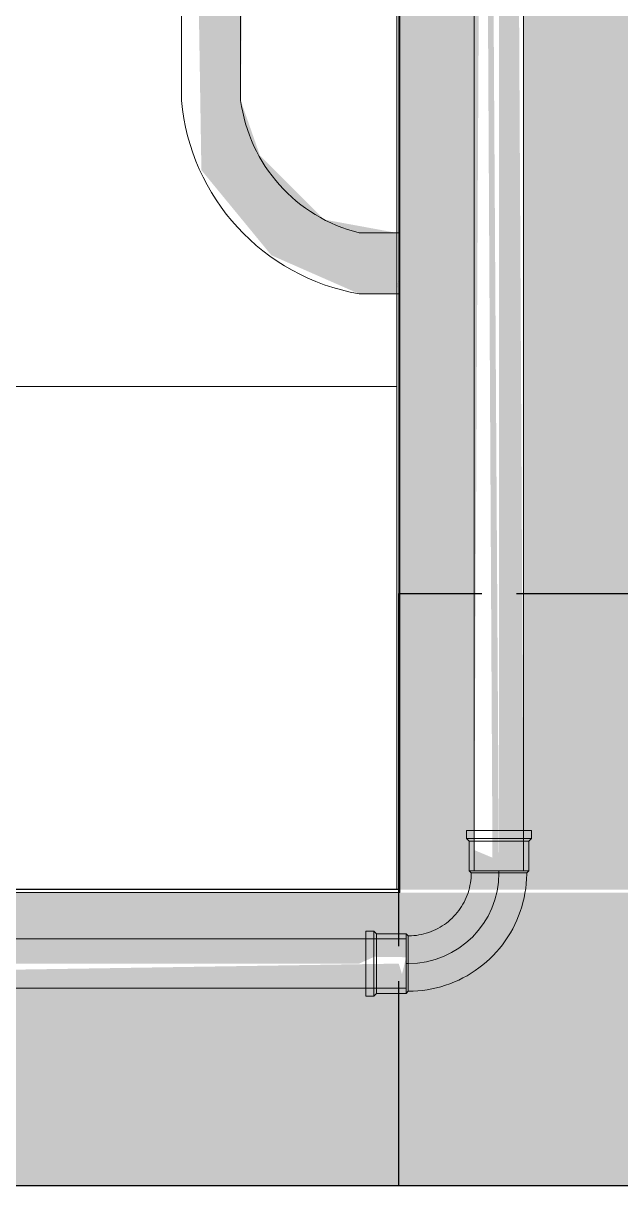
# Model space of a CAD drawing. Header units: metres. Extents: x 149 to 429, y -3 to 162.
# Drawn here: x 364.723 to 365.025, y 80.446 to 81.034 of the extents above; entities that cross this region are included whole.
import ezdxf

# ---------------------------------------------------------------- set-up
doc = ezdxf.new("R2010")
doc.units = ezdxf.units.M
doc.layers.add('1053_ARQ_BASE_MATADOURO_dwg', color=7, linetype='Continuous', lineweight=5, true_color=0x767676)
for name, color, linetype, lineweight in [('A-EQUIPAMENTOS', 7, 'Continuous', 5), ('A-ESTRUTURA', 7, 'Continuous', 30), ('A-PAREDE', 7, 'Continuous', 30), ('A-WALL', 7, 'Continuous', 9), ('A_lay', 7, 'Continuous', 5), ('P-PIPE', 7, 'Continuous', 5), ('P-PIPE-CNTR', 7, 'Continuous', 5)]:
    doc.layers.add(name, color=color, linetype=linetype, lineweight=lineweight)
pattern_1 = [(90, (-0.43, 0), (-0.6125, 4e-17), []), (180, (-0.43, 0), (-8e-17, -0.6125), [])]

# ---------------------------------------------------------------- blocks, each defined once
blk = doc.blocks.new('AF_Soldavel_Curva 45_90 - Standard-V88-TÉRREO 1_20 - Dependente 2')
at = {"layer": 'P-PIPE'}
for p, q in [((-0.06339, 0.0165), (-0.06739, 0.0165)), ((-0.06739, 0.0165), (-0.06739, -0.0165)), ((-0.06739, 0.0165), (-0.06739, 0.01167)), ((-0.06739, -0.0125), (-0.06739, 0.0125)), ((-0.06199, 0.0151), (-0.06339, 0.0165)), ((-0.06339, 0.0165), (-0.06339, -0.0165)), ((-0.06339, 0.0165), (-0.06339, 0.01264)), ((-0.04699, 0.0151), (-0.06199, 0.0151)), ((-0.06199, 0.0151), (-0.06199, -0.0151)), ((-0.06199, 0.0151), (-0.06199, 0.01157)), ((-0.04589, 0.01404), (-0.04699, 0.0151)), ((-0.04699, 0.0151), (-0.04699, -0.0151)), ((-0.04699, 0.0151), (-0.04699, 0.01157)), ((-0.04699, 0.0125), (-0.04699, -0.0125)), ((-0.04589, 0.01404), (-0.04589, -0.01404)), ((-0.04589, 0.01404), (-0.04589, -0.01404)), ((-0.06739, -0.01167), (-0.06739, -0.0165)), ((-0.06199, -0.01157), (-0.06199, -0.0151)), ((-0.04699, -0.01157), (-0.04699, -0.0151)), ((-0.06739, -0.0165), (-0.06339, -0.0165)), ((-0.06339, -0.01264), (-0.06339, -0.0165)), ((-0.06339, -0.0165), (-0.06199, -0.0151)), ((-0.06199, -0.0151), (-0.04699, -0.0151)), ((-0.04699, -0.0151), (-0.04589, -0.01404)), ((-0.01404, -0.04589), (-0.0151, -0.04699)), ((-0.0151, -0.04699), (-0.0151, -0.06199)), ((-0.01157, -0.04699), (-0.0151, -0.04699)), ((0.0151, -0.04699), (-0.0151, -0.04699)), ((0.01404, -0.04589), (-0.01404, -0.04589)), ((0.01404, -0.04589), (-0.01404, -0.04589)), ((-0.0125, -0.04699), (0.0125, -0.04699)), ((-0.0125, -0.04699), (-0.01207, -0.04699)), ((0.0151, -0.04699), (0.01157, -0.04699)), ((0.01207, -0.04699), (0.0125, -0.04699)), ((0.0151, -0.04699), (0.01404, -0.04589)), ((0.0151, -0.06199), (0.0151, -0.04699)), ((-0.0151, -0.06199), (-0.0165, -0.06339)), ((-0.0165, -0.06339), (-0.0165, -0.06739)), ((0.0165, -0.06339), (-0.0165, -0.06339)), ((-0.01264, -0.06339), (-0.0165, -0.06339)), ((0.0151, -0.06199), (-0.0151, -0.06199)), ((-0.01157, -0.06199), (-0.0151, -0.06199)), ((0.0151, -0.06199), (0.01157, -0.06199)), ((0.0165, -0.06339), (0.01264, -0.06339)), ((0.0165, -0.06339), (0.0151, -0.06199)), ((0.0165, -0.06739), (0.0165, -0.06339)), ((-0.0165, -0.06739), (0.0165, -0.06739)), ((-0.0165, -0.06739), (-0.01167, -0.06739)), ((-0.01207, -0.06739), (-0.0125, -0.06739)), ((0.0125, -0.06739), (-0.0125, -0.06739)), ((0.01167, -0.06739), (0.0165, -0.06739)), ((0.0125, -0.06739), (0.01207, -0.06739))]:
    blk.add_line(p, q, dxfattribs=at)
at = {"layer": 'P-PIPE', "flags": 128}
for points in [[(0.01404, -0.04589), (0.01399, -0.04349), (0.01385, -0.0411), (0.01361, -0.03872), (0.01327, -0.03634), (0.01285, -0.03398), (0.01232, -0.03164), (0.01171, -0.02933), (0.011, -0.02704), (0.0102, -0.02478), (0.00931, -0.02255), (0.00833, -0.02036), (0.00727, -0.01822), (0.00612, -0.01611), (0.00489, -0.01406), (0.00357, -0.01205), (0.00218, -0.0101), (0.00071, -0.00821), (-0.00083, -0.00637), (-0.00245, -0.0046), (-0.00414, -0.0029), (-0.00589, -0.00126), (-0.00771, 0.0003), (-0.00958, 0.00179), (-0.01152, 0.0032), (-0.01351, 0.00454), (-0.01555, 0.00579), (-0.01764, 0.00697), (-0.01978, 0.00805), (-0.02196, 0.00905), (-0.02417, 0.00997), (-0.02642, 0.01079), (-0.02871, 0.01152), (-0.03102, 0.01217), (-0.03335, 0.01271), (-0.0357, 0.01317), (-0.03807, 0.01353), (-0.04046, 0.01379), (-0.04285, 0.01396), (-0.04524, 0.01404), (-0.04589, 0.01404)], [(-0.04589, -0.01404), (-0.04462, -0.01407), (-0.04334, -0.01414), (-0.04208, -0.01427), (-0.04082, -0.01445), (-0.03956, -0.01467), (-0.03832, -0.01495), (-0.03709, -0.01528), (-0.03587, -0.01566), (-0.03467, -0.01608), (-0.03349, -0.01655), (-0.03232, -0.01707), (-0.03118, -0.01764), (-0.03006, -0.01825), (-0.02897, -0.0189), (-0.02791, -0.0196), (-0.02687, -0.02034), (-0.02586, -0.02112), (-0.02489, -0.02194), (-0.02395, -0.0228), (-0.02304, -0.0237), (-0.02217, -0.02463), (-0.02134, -0.0256), (-0.02055, -0.02659), (-0.0198, -0.02762), (-0.01909, -0.02868), (-0.01842, -0.02977), (-0.0178, -0.03088), (-0.01722, -0.03201), (-0.01669, -0.03317), (-0.0162, -0.03435), (-0.01577, -0.03555), (-0.01538, -0.03676), (-0.01504, -0.03799), (-0.01475, -0.03923), (-0.0145, -0.04048), (-0.01431, -0.04174), (-0.01417, -0.043), (-0.01408, -0.04427), (-0.01404, -0.04555), (-0.01404, -0.04589)]]:
    blk.add_lwpolyline(points, dxfattribs=at)
blk = doc.blocks.new('1053_ARQ_BASE_MATADOURO_dwg_A$C586046A9-4039630-TÉRREO 1_20 - Dependente 2')
at = {"layer": 'A-EQUIPAMENTOS', "true_color": 0xe2e2e2}
for points in [[(0.10941, 0.79835), (0.10941, 0.76745), (0.0726, 0.76069), (0.04018, 0.7282), (0.03044, 0.70037), (0.03917, 0.07369), (0.06646, 0.04355), (0.09044, 0.03256), (0.10941, 0.03256), (0.10941, 0.00166), (0.06324, 0.01023), (0.01801, 0.05012), (0.00044, 0.09964), (0.01057, 0.73567), (0.046, 0.77882), (0.09044, 0.79835)], [(0.10941, 0.79835), (0.11044, 0.78978), (0.10941, 0.79676)]]:
    blk.add_hatch(color=254, dxfattribs=at).paths.add_polyline_path(points)
at = {"layer": 'A-EQUIPAMENTOS', "color": 253, "true_color": 0xaaaaaa}
for p, q in [((0.00044, 0.09964), (0.00044, 0.70037)), ((0.03044, 0.70037), (0.03044, 0.09964))]:
    blk.add_line(p, q, dxfattribs=at)
at = {"layer": 'A-EQUIPAMENTOS', "color": 253, "true_color": 0xaaaaaa, "flags": 128}
blk.add_lwpolyline([(0.09044, 0.79835), (0.11044, 0.79835), (0.11044, 0.76745), (0.09044, 0.76745)], dxfattribs=at)
at = {"layer": 'A-EQUIPAMENTOS', "color": 253, "true_color": 0xaaaaaa}
for centre, radius, start, end in [((0.10943, 0.69058), 0.10943, 99.9931, 174.86829), ((0.10966, 0.68989), 0.07991, 103.9168, 172.46255)]:
    blk.add_arc(centre, radius, start, end, dxfattribs=at)
blk = doc.blocks.new('1053_ARQ_BASE_MATADOURO_dwg_arq geral tgov-4039641-TÉRREO 1_20 - Dependente 2')
at = {"layer": 'A_lay', "true_color": 0xaaaaaa}
h = blk.add_hatch(dxfattribs=at)
h.set_pattern_fill('FP_9', color=253, style=0, pattern_type=2)
h.set_pattern_definition(pattern_1)
h.paths.add_polyline_path([(27.30239, -2.57034), (27.30239, -2.54952), (27.2717, -2.57168)])
h.paths.add_polyline_path([(27.23823, -2.59034), (27.30239, -2.58034), (27.29379, -2.57168), (27.23823, -2.58505)])
h.paths.add_polyline_path([(27.32091, -2.52597), (27.21504, -2.50792), (27.23823, -2.57006), (27.31531, -2.53605)])
h.paths.add_polyline_path([(27.33703, -2.50792), (27.24949, -2.50792), (27.32331, -2.52328)])
h.paths.add_polyline_path([(27.35673, -2.49388), (27.30917, -2.50513), (27.33703, -2.50792), (27.35147, -2.49763)])
h.paths.add_polyline_path([(28.27823, -2.59034), (28.2972, -2.58505), (28.2972, -2.28868), (28.25103, -2.28012), (28.2058, -2.24022), (28.18823, -2.1907), (28.19446, -1.56214), (28.22696, -1.51586), (28.27823, -1.49199), (28.2972, -1.48085), (28.2972, -0.93997), (28.19719, -0.94326), (28.10122, -0.90488), (28.03043, -0.83361), (27.99356, -0.7414), (27.98966, -0.64034), (27.37823, -0.64034), (27.37823, -0.52034), (26.37823, -0.52034), (26.37823, -0.64034), (26.29823, -0.64034), (26.30823, -1.70034), (26.34143, -1.71034), (26.39823, -1.74034), (26.39823, -1.79034), (26.72323, -1.79704), (26.74653, -1.8274), (26.74823, -1.89612), (26.75035, -2.1786), (26.77893, -2.18621), (26.80205, -2.20788), (26.81188, -2.23801), (26.80205, -2.2754), (26.77893, -2.29744), (26.75641, -2.3099), (26.75641, -2.49034), (27.59457, -2.48034), (27.59903, -2.09915), (27.63299, -2.01169), (27.66554, -1.97504), (27.75067, -1.93064), (27.84668, -1.93064), (27.93181, -1.97504), (27.98676, -2.05376), (27.99868, -2.10611), (27.99868, -2.48105), (28.05964, -2.50858), (28.08935, -2.54376), (28.09977, -2.59034), (28.21353, -2.59034)])
h.paths.add_polyline_path([(27.21473, -2.57034), (27.22823, -2.57034), (27.21473, -2.55684)])
h.paths.add_polyline_path([(27.10764, -1.89612), (27.10738, -1.84034), (27.10764, -1.78694), (27.13519, -1.78694), (27.13519, -1.89599)])
h.paths.add_polyline_path([(27.53223, -1.89417), (27.53223, -1.785), (27.55978, -1.785), (27.55978, -1.89405), (27.54743, -1.8941)])
h.paths.add_polyline_path([(26.32752, -1.89034), (26.34823, -1.89034), (26.33668, -1.81534), (26.29823, -1.78034), (26.29823, -1.89034), (26.31082, -1.89034)])
h.paths.add_polyline_path([(26.34993, -1.8274), (26.34823, -1.80997), (26.34158, -1.81728), (26.34823, -1.82533)])
h.paths.add_polyline_path([(26.35493, -1.81534), (26.35493, -1.80038), (26.34993, -1.81056), (26.35117, -1.81174)])
h.paths.add_polyline_path([(26.37323, -1.79704), (26.38173, -1.75684), (26.31823, -1.75684), (26.32356, -1.77293), (26.36294, -1.79204)])
h.paths.add_polyline_path([(26.36287, -1.80498), (26.36176, -1.79204), (26.35493, -1.79932)])
h.paths.add_polyline_path([(27.34786, -1.77111), (27.27507, -1.75837), (27.24851, -1.72094), (27.24851, -1.66182), (27.29182, -1.60416), (27.30299, -1.59122), (27.34175, -1.59592), (27.38442, -1.63398), (27.40751, -1.67256), (27.40751, -1.74042), (27.36061, -1.76927)])
h.paths.add_polyline_path([(26.31823, -1.72384), (26.36771, -1.72086), (26.31823, -1.71034)])
h.paths.add_polyline_path([(27.00925, -1.53137), (27.04516, -1.30411), (27.05133, -1.21865), (27.06216, -1.21952), (27.11112, -1.23648), (27.07218, -1.35813), (27.06216, -1.36277), (27.04973, -1.37163), (27.01045, -1.52618)])
h.paths.add_polyline_path([(27.03278, -1.63854), (26.99851, -1.58017), (27.01996, -1.52618), (27.05518, -1.52733), (27.06216, -1.59368), (27.04798, -1.61981), (27.04202, -1.62716)])
h.paths.add_polyline_path([(27.60075, -1.36148), (27.57153, -1.34735), (27.53766, -1.32965), (27.53, -1.03469), (27.50222, -1.00358), (27.45499, -0.92645), (27.42457, -0.94761), (27.39385, -1.01932), (27.39391, -0.933), (27.41437, -0.93165), (27.41509, -0.90058), (27.44735, -0.82481), (27.46881, -0.82481), (27.48434, -0.83361), (27.50347, -0.88219), (27.5092, -0.92542), (27.55624, -0.92566), (27.55437, -0.96039), (27.52443, -0.96107), (27.53343, -1.02176), (27.55472, -1.03195), (27.61077, -1.23419), (27.55744, -1.23648), (27.5556, -1.33418), (27.58649, -1.34735), (27.593, -1.26421), (27.6145, -1.26424), (27.60418, -1.36101)])
h.paths.add_polyline_path([(27.07582, -1.34789), (27.10109, -1.26699), (27.07167, -1.2666), (27.07553, -1.34211)])
h.paths.add_polyline_path([(27.55531, -1.23444), (27.60377, -1.20617), (27.55437, -1.0308), (27.55528, -1.22789)])
h = blk.add_hatch(dxfattribs=at)
h.set_pattern_fill('FP_9', color=253, style=0, pattern_type=2)
h.set_pattern_definition(pattern_1)
h.paths.add_polyline_path([(28.2972, -2.59034), (28.29823, -2.58505), (28.2972, -2.59023)])
h.paths.add_polyline_path([(28.2972, -1.49199), (28.29823, -1.49199), (28.2972, -1.48085)])
at = {"layer": 'A-ESTRUTURA', "color": 253, "true_color": 0xaaaaaa}
for p, q in [((28.29823, -2.44034), (28.34031, -2.44034)), ((28.29823, -2.619), (28.29823, -2.44034))]:
    blk.add_line(p, q, dxfattribs=at)
at = {"layer": 'A-ESTRUTURA', "color": 253, "true_color": 0xaaaaaa, "flags": 128}
blk.add_lwpolyline([(28.35778, -2.44034), (28.44823, -2.44034), (28.44823, -2.74034), (28.29823, -2.74034), (28.29823, -2.63666)], dxfattribs=at)
at = {"layer": 'A-PAREDE', "color": 253, "true_color": 0xaaaaaa}
blk.add_line((28.29823, -2.74034), (24.19823, -2.74034), dxfattribs=at)
at = {"layer": 'A-PAREDE', "color": 253, "true_color": 0xaaaaaa, "flags": 128}
for points in [[(28.29823, -2.59034), (26.29823, -2.59034), (26.29823, -0.64034), (26.34823, -0.64034), (26.34823, -0.49034), (26.09823, -0.49034), (26.09823, -0.64034), (26.14823, -0.64034), (26.14823, -2.59034), (24.19823, -2.59034)], [(27.30823, -0.64034), (28.29823, -0.64034), (28.29823, -2.44034)]]:
    blk.add_lwpolyline(points, dxfattribs=at)
at = {"extrusion": (0, 0, -1), "zscale": -1, "rotation": 180}
blk.add_blockref('1053_ARQ_BASE_MATADOURO_dwg_A$C586046A9-4039630-TÉRREO 1_20 - Dependente 2', (-28.18779, -1.49033), dxfattribs=at)
blk = doc.blocks.new('1053_ARQ_BASE_MATADOURO_dwg-3625622-TÉRREO 1_20 - Dependente 2')
blk.add_blockref('1053_ARQ_BASE_MATADOURO_dwg_arq geral tgov-4039641-TÉRREO 1_20 - Dependente 2', (130.20979, 83.18603))

msp = doc.modelspace()

# ---------------------------------------------------------------- hatches: boundary and pattern name
at = {"layer": 'A-WALL', "true_color": 0xffd4aa, "transparency": 33554483}
h = msp.add_hatch(color=41, dxfattribs=at)
h.paths.add_polyline_path([(365.06203, 80.5957), (365.06203, 83.8957), (364.91353, 83.8957), (364.91353, 80.5957)])
h.paths.add_polyline_path([(364.97627, 80.60519), (364.95127, 80.6157), (364.96054, 82.34871), (364.97627, 82.33851), (364.97627, 80.64228)])
h = msp.add_hatch(color=41, dxfattribs=at)
h.paths.add_polyline_path([(373.16306, 80.4457), (373.31306, 80.4457), (373.31306, 80.5942), (360.61456, 80.5942), (360.61456, 80.4457), (373.11306, 80.4457)])
h.paths.add_polyline_path([(361.57829, 80.54612), (361.57829, 80.57027), (362.26607, 80.55977), (362.26607, 80.54612), (361.63507, 80.54612)])
h.paths.add_polyline_path([(364.22964, 80.54612), (364.22964, 80.57027), (364.91678, 80.56143), (364.91306, 80.54612), (364.7146, 80.54612)])
h.paths.add_polyline_path([(363.52182, 80.54612), (363.41005, 80.55496), (363.41005, 80.57027), (364.09784, 80.56143), (364.09784, 80.54612), (363.55104, 80.54612)])
h.paths.add_polyline_path([(360.76306, 80.54612), (360.75934, 80.55496), (360.76306, 80.57027), (361.44649, 80.55882), (361.44649, 80.54612), (360.78306, 80.54612)])
h.paths.add_polyline_path([(369.59306, 80.55012), (369.471, 80.55896), (369.471, 80.57427), (369.96607, 80.56543), (369.96607, 80.55012), (369.61306, 80.55012)])
h.paths.add_polyline_path([(365.52082, 80.55012), (365.51005, 80.55896), (365.52082, 80.57427), (366.50512, 80.56543), (366.50512, 80.55012), (365.52369, 80.55012)])
h.paths.add_polyline_path([(368.69306, 80.55012), (368.5706, 80.55896), (368.5706, 80.57427), (369.3392, 80.56543), (369.3392, 80.55012), (368.71306, 80.55012)])
h.paths.add_polyline_path([(366.63692, 80.55012), (366.63692, 80.57427), (367.40716, 80.56543), (367.40716, 80.55012), (366.74434, 80.55012)])
h.paths.add_polyline_path([(368.02166, 80.55012), (367.82005, 80.55896), (367.82005, 80.57427), (368.4388, 80.56543), (368.4388, 80.55012)])
at = {"layer": 'P-PIPE', "true_color": 0x69503c}
for points in [[(364.96377, 80.60519), (364.95295, 82.34871), (364.95127, 82.33851), (364.96054, 80.60519)], [(364.96377, 80.60519), (364.97627, 80.60519), (364.96701, 82.34871), (364.96377, 82.33851), (364.96377, 80.64228)], [(364.89306, 80.5582), (364.91678, 80.56902), (364.91306, 80.57027), (364.22964, 80.56143), (364.22964, 80.5582), (364.82836, 80.5582)], [(364.91678, 80.54612), (364.91306, 80.5582), (364.22964, 80.54737), (364.22964, 80.54612), (364.91306, 80.54612)]]:
    msp.add_hatch(color=27, dxfattribs=at).paths.add_polyline_path(points)

# ---------------------------------------------------------------- linework, layer by layer
at = {"layer": 'A-WALL', "color": 253, "true_color": 0xaaaaaa}
for p, q in [((364.91203, 83.8957), (364.91203, 80.5957)), ((364.91353, 83.8957), (364.91353, 80.5942)), ((364.91203, 80.5957), (362.91306, 80.5957)), ((364.91353, 80.5942), (362.91306, 80.5942))]:
    msp.add_line(p, q, dxfattribs=at)
at = {"layer": 'A-WALL', "color": 253, "true_color": 0xbbb2aa}
msp.add_line((360.61306, 80.4457), (373.31306, 80.4457), dxfattribs=at)
at = {"layer": 'P-PIPE'}
for p, q in [((364.95127, 82.34871), (364.95127, 80.60519)), ((364.97627, 80.60519), (364.97627, 82.34871)), ((364.95127, 80.60519), (364.97627, 80.60519)), ((364.91678, 80.5707), (364.22964, 80.5707)), ((364.91678, 80.5457), (364.91678, 80.5707)), ((364.22964, 80.5457), (364.91678, 80.5457))]:
    msp.add_line(p, q, dxfattribs=at)
at = {"layer": 'P-PIPE-CNTR'}
for p, q in [((364.96377, 80.60409), (364.96377, 80.60519)), ((364.96377, 80.60409), (364.96377, 80.60519)), ((364.91788, 80.5582), (364.91678, 80.5582)), ((364.91678, 80.5582), (364.91788, 80.5582))]:
    msp.add_line(p, q, dxfattribs=at)
msp.add_arc((364.91788, 80.60409), 0.04589, 270, 0, dxfattribs=at)

# ---------------------------------------------------------------- block references
at = {"layer": '1053_ARQ_BASE_MATADOURO_dwg', "color": 253, "true_color": 0xaaaaaa}
msp.add_blockref('1053_ARQ_BASE_MATADOURO_dwg-3625622-TÉRREO 1_20 - Dependente 2', (206.40504, 0), dxfattribs=at)
at = {"layer": 'P-PIPE', "rotation": 270}
msp.add_blockref('AF_Soldavel_Curva 45_90 - Standard-V88-TÉRREO 1_20 - Dependente 2', (364.96377, 80.5582), dxfattribs=at)

doc.saveas('drawing.dxf')
